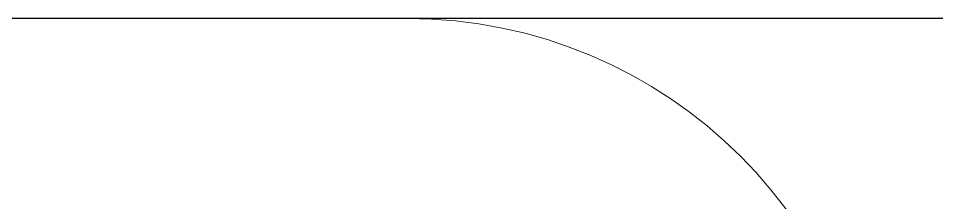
# Model space of a CAD drawing. Extents: x -976302 to -776254, y 5665 to 231437.
# Drawn here: x -798454.1 to -798375.7, y 81985.1 to 82000.9 of the extents above; entities that cross this region are included whole.
import ezdxf

# ---------------------------------------------------------------- set-up
doc = ezdxf.new("R2010")
doc.units = 0
doc.header["$LTSCALE"] = 1000
doc.header["$MEASUREMENT"] = 0

# ---------------------------------------------------------------- blocks, each defined once
blk = doc.blocks.new('*U19')
at = {"color": 7, "linetype": 'Continuous', "lineweight": 15}
blk.add_line((-15799.289, -17333.866), (-15806.238, -17333.866), dxfattribs=at)
blk.add_arc((-15806.238, -17341.808), 7.942, 90, 180, dxfattribs=at)

msp = doc.modelspace()

# ---------------------------------------------------------------- linework, layer by layer
msp.add_line((-805641.016, 82000.89), (-795577.251, 82000.89))
msp.add_line((-805641.016, 82000.89), (-795577.251, 82000.89))

# ---------------------------------------------------------------- block references
at = {"xscale": -5.068799998611212, "yscale": 5.068799999542534, "zscale": 5.068800000000002}
msp.add_blockref('*U19', (-878539.541, 169862.779), dxfattribs=at)
msp.add_blockref('*U19', (-878539.541, 169862.779), dxfattribs=at)

doc.saveas('drawing.dxf')
